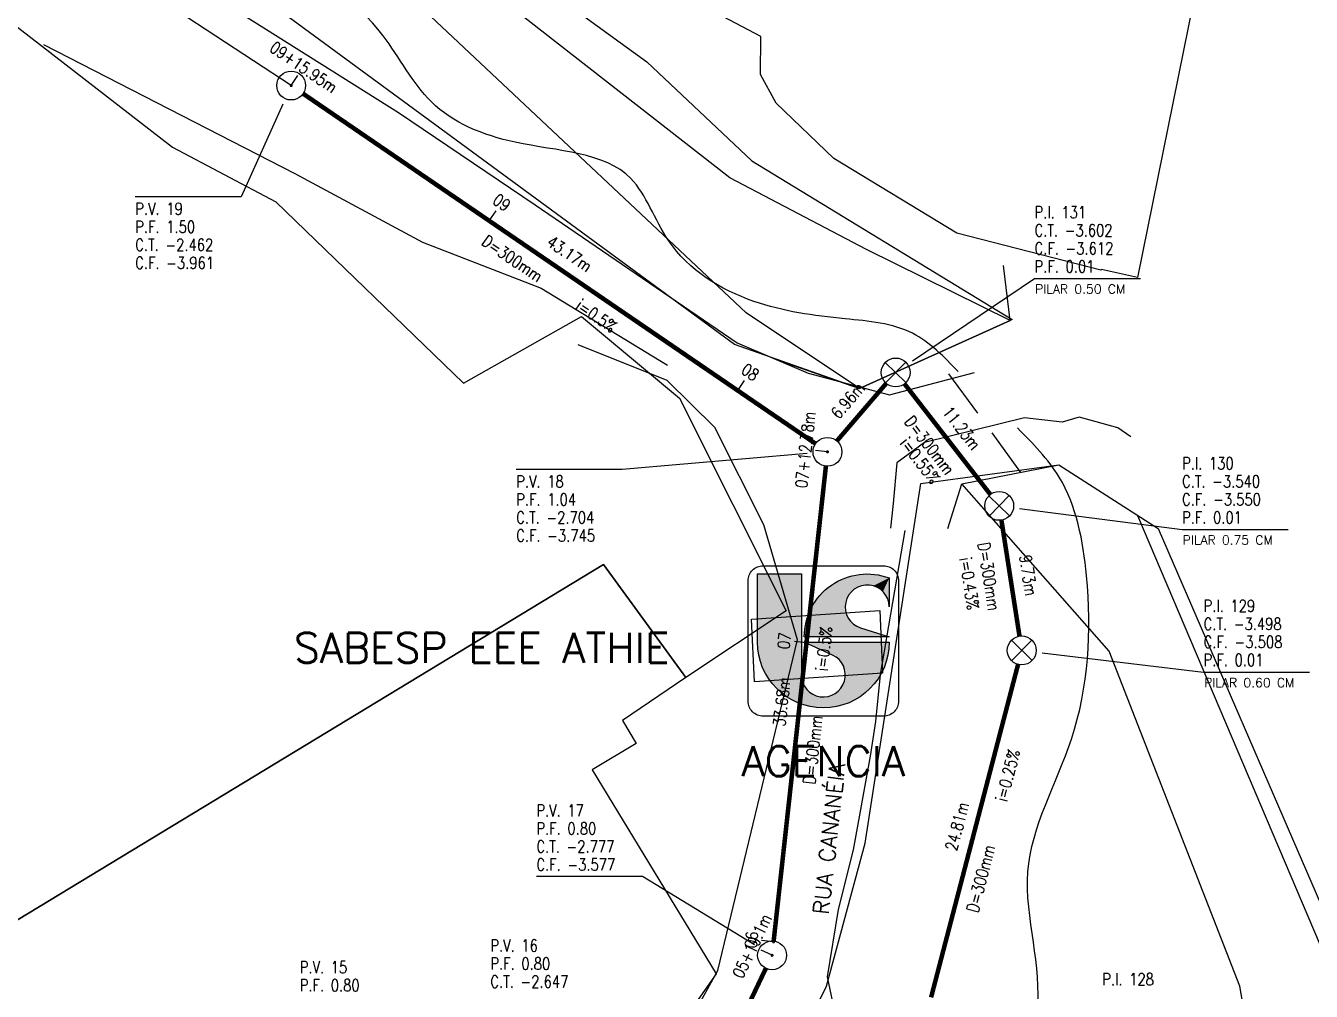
# Model space of a CAD drawing. Extents: x -6997814 to 14282083, y -16 to 289481930.
# Drawn here: x 362607.7 to 362693.2, y 7352588.1 to 7352652.4 of the extents above; entities that cross this region are included whole.
import ezdxf
from ezdxf.enums import TextEntityAlignment as Align

# ---------------------------------------------------------------- set-up
doc = ezdxf.new("R2010")
doc.units = 0
doc.header["$LTSCALE"] = 6.5
doc.linetypes.add('DASHED', pattern=[0.75, 0.5, -0.25])
doc.layers.get('0').update_dxf_attribs({"linetype": 'CONTINUOUS'})
for name, color, linetype in [('AL-ESGOTO', 30, 'CONTINUOUS'), ('ATRIBUTO', 7, 'CONTINUOUS'), ('Córrego', 170, 'CONTINUOUS'), ('EDIF-PROPRIA', 4, 'CONTINUOUS'), ('EIXO-RIO-INV', 9, 'DASHED'), ('GUIA', 7, 'CONTINUOUS'), ('MARGEM', 130, 'CONTINUOUS'), ('MURO', 251, 'CONTINUOUS'), ('PONTE', 3, 'CONTINUOUS'), ('PONTOS-Caixas - Esgoto_U', 1, 'CONTINUOUS'), ('PONTOS-CAIXAS_U', 1, 'CONTINUOUS'), ('PS_IND_COMPRIMENTO', 7, 'CONTINUOUS'), ('PS_IND_DIAMETRO', 7, 'CONTINUOUS'), ('PS_IND_FLUXO', 3, 'CONTINUOUS'), ('PS_IND_INCLINACAO', 7, 'CONTINUOUS'), ('PS_PONTOS_IDENTIFICACAO_LIN', 7, 'CONTINUOUS'), ('PS_PONTOS_IDENTIFICACAO_TXT', 7, 'CONTINUOUS'), ('QUADRA-DEF', 7, 'CONTINUOUS'), ('SIMBOLOS', 2, 'CONTINUOUS'), ('T-MARGEM', 7, 'CONTINUOUS'), ('T_Ptos', 7, 'CONTINUOUS'), ('TUBO_PVC', 1, 'CONTINUOUS'), ('TXT-EDIF', 2, 'CONTINUOUS')]:
    doc.layers.add(name, color=color, linetype=linetype)
doc.styles.add('1-1000  -  RÉGUA 100', font='romans.shx', dxfattribs={"height": 2.5})
doc.styles.add('1mm', font='romans.shx', dxfattribs={"height": 0.5})
doc.styles.add('ROMANS', font='romans.shx')
doc.styles.add('SABESP', font='ROMANS.shx', dxfattribs={"height": 2})
picture_1 = doc.add_image_def('image1.ecw', size_in_pixel=(49668, 39849))

# ---------------------------------------------------------------- blocks, each defined once
blk = doc.blocks.new('*U17', base_point=(362285.523, 7352579.72))
at = {"layer": 'GUIA'}
blk.add_circle((362285.523, 7352579.72), 0.24, dxfattribs=at)
blk = doc.blocks.new('*U18', base_point=(362285.523, 7352579.72))
at = {"layer": 'GUIA'}
blk.add_circle((362285.523, 7352579.72), 0.24, dxfattribs=at)
blk = doc.blocks.new('*U19', base_point=(362285.523, 7352579.72))
at = {"layer": 'GUIA'}
blk.add_circle((362285.523, 7352579.72), 0.24, dxfattribs=at)
blk = doc.blocks.new('*U147', base_point=(4191.731, 1118.971))
for p, q in [((4191.559, 1119.139), (4191.902, 1118.803)), ((4191.898, 1119.143), (4191.563, 1118.8))]:
    blk.add_line(p, q)
blk.add_circle((4191.731, 1118.971), 0.24)
blk = doc.blocks.new('*U148', base_point=(4191.731, 1118.971))
for p, q in [((4191.559, 1119.139), (4191.902, 1118.803)), ((4191.898, 1119.143), (4191.563, 1118.8))]:
    blk.add_line(p, q)
blk.add_circle((4191.731, 1118.971), 0.24)
blk = doc.blocks.new('*U149', base_point=(4191.731, 1118.971))
for p, q in [((4191.559, 1119.139), (4191.902, 1118.803)), ((4191.898, 1119.143), (4191.563, 1118.8))]:
    blk.add_line(p, q)
blk.add_circle((4191.731, 1118.971), 0.24)
blk = doc.blocks.new('*U365')
at = {"layer": 'T-MARGEM'}
blk.add_line((0, 0), (0, 0.2), dxfattribs=at)
at = {"layer": 'T-MARGEM', "const_width": 0.025, "flags": 128}
blk.add_lwpolyline([(-0.013, 0, 1), (0.013, 0, 1)], format="xyb", close=True, dxfattribs=at)
blk = doc.blocks.new('*U366')
at = {"layer": 'T-MARGEM'}
blk.add_line((0, 0), (0, 0.2), dxfattribs=at)
at = {"layer": 'T-MARGEM', "const_width": 0.025, "flags": 128}
blk.add_lwpolyline([(-0.013, 0, 1), (0.013, 0, 1)], format="xyb", close=True, dxfattribs=at)
blk = doc.blocks.new('*U367')
at = {"layer": 'T-MARGEM'}
blk.add_line((0, 0), (0, 0.2), dxfattribs=at)
at = {"layer": 'T-MARGEM', "const_width": 0.025, "flags": 128}
blk.add_lwpolyline([(-0.013, 0, 1), (0.013, 0, 1)], format="xyb", close=True, dxfattribs=at)
blk = doc.blocks.new('*U368')
at = {"layer": 'T-MARGEM'}
blk.add_line((0, 0), (0, 0.2), dxfattribs=at)
at = {"layer": 'T-MARGEM', "const_width": 0.025, "flags": 128}
blk.add_lwpolyline([(-0.013, 0, 1), (0.013, 0, 1)], format="xyb", close=True, dxfattribs=at)
blk = doc.blocks.new('*U369')
at = {"layer": 'T-MARGEM'}
blk.add_line((0, 0), (0, 0.2), dxfattribs=at)
at = {"layer": 'T-MARGEM', "const_width": 0.025, "flags": 128}
blk.add_lwpolyline([(-0.013, 0, 1), (0.013, 0, 1)], format="xyb", close=True, dxfattribs=at)
blk = doc.blocks.new('*U370')
at = {"layer": 'T-MARGEM'}
blk.add_line((0, 0), (0, 0.2), dxfattribs=at)
at = {"layer": 'T-MARGEM', "const_width": 0.025, "flags": 128}
blk.add_lwpolyline([(-0.013, 0, 1), (0.013, 0, 1)], format="xyb", close=True, dxfattribs=at)
blk = doc.blocks.new('*U371')
at = {"layer": 'T-MARGEM'}
blk.add_line((0, 0), (0, 0.2), dxfattribs=at)
at = {"layer": 'T-MARGEM', "const_width": 0.025, "flags": 128}
blk.add_lwpolyline([(-0.013, 0, 1), (0.013, 0, 1)], format="xyb", close=True, dxfattribs=at)
blk = doc.blocks.new('*U510')
at = {"layer": 'SIMBOLOS', "color": 150, "linetype": 'Continuous'}
for points in [[(-4.38, -0.073), (-1.46, 4.453), (-4.38, 4.453)], [(-1.46, 4.453), (-4.38, -0.073), (-1.46, -2.263)], [(1.739, 4.283), (1.112, 4.043), (4.38, 4.19)], [(2.396, 4.42), (1.739, 4.283), (3.734, 4.373)], [(3.734, 4.373), (1.739, 4.283), (4.38, 4.19)], [(3.067, 4.451), (2.396, 4.42), (3.734, 4.373)], [(0.532, 3.705), (0.013, 3.279), (2.569, 3.68)], [(2.569, 3.68), (0.013, 3.279), (2.217, 3.543)], [(2.217, 3.543), (0.013, 3.279), (1.913, 3.32)], [(1.112, 4.043), (0.532, 3.705), (2.944, 3.723)], [(2.944, 3.723), (0.532, 3.705), (2.569, 3.68)], [(4.38, 4.19), (1.112, 4.043), (2.944, 3.723)], [(4.38, 4.19), (2.944, 3.723), (3.317, 3.668)], [(4.38, 4.19), (3.317, 3.668), (3.664, 3.52)], [(4.38, 4.19), (3.664, 3.52), (3.961, 3.287)], [(4.38, 4.19), (3.961, 3.287), (4.188, 2.986)], [(4.38, 4.19), (4.188, 2.986), (4.331, 2.637)], [(4.38, 4.19), (4.331, 2.637), (4.38, 2.263)], [(-0.431, 2.775), (-0.789, 2.207), (1.522, 2.682)], [(1.522, 2.682), (-0.789, 2.207), (1.461, 2.31)], [(0.013, 3.279), (-0.431, 2.775), (1.676, 3.027)], [(1.676, 3.027), (-0.431, 2.775), (1.522, 2.682)], [(1.913, 3.32), (0.013, 3.279), (1.676, 3.027)], [(-0.789, 2.207), (-1.051, 1.589), (1.497, 1.935)], [(1.497, 1.935), (-1.051, 1.589), (1.629, 1.581)], [(1.461, 2.31), (-0.789, 2.207), (1.497, 1.935)], [(-1.212, 0.937), (-1.265, 0.268), (2.478, 0.871)], [(2.478, 0.871), (-1.265, 0.268), (4.38, 0.268)], [(-1.051, 1.589), (-1.212, 0.937), (1.629, 1.581)], [(1.629, 1.581), (-1.212, 0.937), (1.847, 1.273)], [(1.847, 1.273), (-1.212, 0.937), (2.136, 1.031)], [(2.136, 1.031), (-1.212, 0.937), (2.478, 0.871)], [(-4.38, -0.073), (-4.326, -0.758), (-1.46, -2.263)], [(-4.326, -0.758), (-4.166, -1.427), (-1.46, -2.263)], [(4.326, -0.758), (4.38, -0.073), (-1.265, -0.073)], [(-1.265, -0.073), (0.611, -0.937), (4.326, -0.758)], [(4.326, -0.758), (0.611, -0.937), (4.166, -1.427)], [(-4.166, -1.427), (-3.903, -2.062), (-1.46, -2.263)], [(0.611, -0.937), (0.94, -1.145), (4.166, -1.427)], [(0.94, -1.145), (1.202, -1.434), (4.166, -1.427)], [(4.166, -1.427), (1.202, -1.434), (3.903, -2.062)], [(1.202, -1.434), (1.378, -1.781), (3.903, -2.062)], [(-3.903, -2.062), (-3.544, -2.648), (-1.46, -2.263)], [(-1.46, -2.263), (-3.544, -2.648), (-1.408, -2.649)], [(1.431, -2.551), (1.304, -2.919), (3.544, -2.648)], [(1.378, -1.781), (1.457, -2.162), (3.903, -2.062)], [(1.457, -2.162), (1.431, -2.551), (3.544, -2.648)], [(3.903, -2.062), (1.457, -2.162), (3.544, -2.648)], [(-3.544, -2.648), (-3.097, -3.17), (-1.408, -2.649)], [(-1.408, -2.649), (-3.097, -3.17), (-1.256, -3.008)], [(-1.256, -3.008), (-3.097, -3.17), (-1.014, -3.313)], [(-3.097, -3.17), (-2.575, -3.617), (-1.014, -3.313)], [(-1.014, -3.313), (-2.575, -3.617), (-0.701, -3.544)], [(1.084, -3.241), (0.787, -3.493), (2.575, -3.617)], [(1.304, -2.919), (1.084, -3.241), (3.097, -3.17)], [(3.097, -3.17), (1.084, -3.241), (2.575, -3.617)], [(3.544, -2.648), (1.304, -2.919), (3.097, -3.17)], [(-0.701, -3.544), (-2.575, -3.617), (-0.337, -3.684)], [(-2.575, -3.617), (-1.989, -3.976), (-0.337, -3.684)], [(-0.337, -3.684), (-1.989, -3.976), (0.05, -3.722)], [(0.05, -3.722), (-1.989, -3.976), (1.989, -3.976)], [(-1.989, -3.976), (-1.354, -4.239), (1.989, -3.976)], [(1.989, -3.976), (-1.354, -4.239), (1.354, -4.239)], [(-1.354, -4.239), (-0.685, -4.399), (1.354, -4.239)], [(1.354, -4.239), (-0.685, -4.399), (0.685, -4.399)], [(0.434, -3.657), (0.05, -3.722), (1.989, -3.976)], [(0.787, -3.493), (0.434, -3.657), (2.575, -3.617)], [(2.575, -3.617), (0.434, -3.657), (1.989, -3.976)], [(-0.685, -4.399), (0, -4.453), (0.685, -4.399)]]:
    blk.add_solid(points, dxfattribs=at)
blk = doc.blocks.new('SBC056')
at = {"layer": 'SIMBOLOS', "color": 150}
for points in [[(-4, 5), (4, 5, -0.414214), (5, 4), (5, -4, -0.414214), (4, -5), (-4, -5, -0.414214), (-5, -4), (-5, 4, -0.414214)], [(-4.38, 4.453), (-1.46, 4.453), (-1.46, -2.263, 1.827962), (0.611, -0.937), (-1.265, -0.073), (4.38, -0.073, -1), (-4.38, -0.073)], [(4.38, 2.263, 1.970818), (2.478, 0.871), (4.38, 0.268), (-1.265, 0.268, -0.522877), (4.38, 4.19)]]:
    blk.add_lwpolyline(points, format="xyb", close=True, dxfattribs=at)
at = {"layer": 'SIMBOLOS', "color": 150, "linetype": 'Continuous'}
blk.add_blockref('*U510', (0, 0), dxfattribs=at)
at = {"layer": 'ATRIBUTO', "style": 'SABESP', "flags": 1}
blk.add_attdef('CODIGO', text='', height=1, dxfattribs=at).set_placement((0, 0), align=Align.MIDDLE)
at = {"layer": 'SIMBOLOS', "color": 150, "style": 'SABESP'}
blk.add_text('AGENCIA', height=2, dxfattribs=at).set_placement((0, -8), align=Align.MIDDLE_CENTER)
blk.add_attdef('NOME', text='', height=2, dxfattribs=at).set_placement((0, -12), align=Align.MIDDLE)

msp = doc.modelspace()

# ---------------------------------------------------------------- linework, layer by layer
at = {"layer": 'AL-ESGOTO'}
msp.add_lwpolyline([(362625.38988, 7352648.37357), (362612.87449, 7352656.59312)], dxfattribs=at)
at = {"layer": 'Córrego'}
for points in [[(362669.70914, 7352629.35015), (362666.6859, 7352631.89631), (362662.20199, 7352632.86385), (362656.13334, 7352634.02158), (362650.46051, 7352638.07845), (362647.95977, 7352642.19227), (362640.28277, 7352644.60264), (362634.70577, 7352647.29286), (362631.4957, 7352651.68923), (362615.54004, 7352659.73947)], [(362651.81743, 7352379.45019), (362650.65508, 7352386.18426), (362653.50142, 7352391.15178), (362652.5668, 7352397.05337), (362656.34721, 7352402.11877), (362657.42809, 7352405.41469), (362656.09362, 7352407.8266), (362654.6132, 7352409.88961), (362655.03594, 7352414.97792), (362656.63709, 7352418.09496), (362657.79296, 7352423.32058), (362657.79296, 7352431.55157), (362660.25275, 7352433.78377), (362661.91196, 7352439.82344), (362657.95694, 7352444.68053), (362656.41522, 7352452.46352), (362658.19162, 7352458.87823), (362655.51616, 7352464.06543), (362655.51616, 7352468.99895), (362657.73155, 7352474.74978), (362656.53941, 7352479.5994), (362658.1133, 7352486.49455), (362660.97155, 7352490.50989), (362660.21654, 7352494.41743), (362657.92455, 7352499.51071), (362662.83307, 7352511.27727), (362662.83307, 7352517.01732), (362660.27113, 7352523.74228), (362662.48223, 7352530.77586), (362664.50635, 7352538.45044), (362663.34687, 7352547.8016), (362665.63954, 7352555.06406), (362669.65727, 7352560.75021), (362668.9304, 7352571.22023), (362671.54597, 7352579.22396), (362674.94373, 7352586.81273), (362674.3505, 7352596.08304), (362677.23877, 7352604.91529), (362678.23757, 7352615.78632), (362676.43094, 7352622.33483), (362673.65071, 7352625.60434)]]:
    msp.add_spline(points, degree=3, dxfattribs=at)
at = {"layer": 'EDIF-PROPRIA'}
msp.add_lwpolyline([(362656.17428, 7352608.7202), (362655.98428, 7352612.8902), (362664.50429, 7352613.4602), (362664.69429, 7352609.2902), (362656.17428, 7352608.7202)], close=True, dxfattribs=at)
at = {"layer": 'EIXO-RIO-INV'}
msp.add_lwpolyline([(362673.8843, 7352622.6502), (362668.16429, 7352630.4902)], dxfattribs=at)
at = {"layer": 'GUIA'}
for points, elevation in [([(362613.25016, 7352658.73291), (362632.52043, 7352646.58874), (362641.61071, 7352640.43337), (362655.02201, 7352631.26188), (362659.75493, 7352629.24401), (362665.1433, 7352627.81361), (362670.80177, 7352629.28582)], -2.359), ([(362608.94095, 7352651.10448), (362625.62447, 7352642.52038), (362634.11469, 7352637.94932), (362641.99848, 7352634.90068), (362650.40048, 7352629.77939)], -2.26), ([(362681.18842, 7352625.00523), (362680.31662, 7352625.60335), (362678.23516, 7352626.19766), (362677.76482, 7352626.3318), (362676.62264, 7352625.98068), (362674.11496, 7352626.27124), (362667.4721, 7352624.62593), (362665.63385, 7352623.29107), (362665.39005, 7352620.59069), (362665.2107, 7352618.93821)], -2.713)]:
    msp.add_lwpolyline(points, dxfattribs=dict(at, elevation=elevation))
at = {"layer": 'MARGEM'}
for points in [[(362663.15429, 7352628.2302), (362655.63428, 7352633.2702), (362634.29425, 7352653.3202), (362616.17422, 7352667.3402), (362609.21421, 7352672.3503), (362604.3142, 7352684.4403), (362603.0442, 7352708.8703), (362605.5542, 7352740.7803), (362613.2242, 7352765.7204)], [(362673.1743, 7352632.7402), (362663.61428, 7352637.4602), (362654.54427, 7352642.2302), (362617.25422, 7352671.3703), (362612.04422, 7352675.6803), (362609.21421, 7352683.7503), (362607.7942, 7352708.0503), (362611.5542, 7352739.7403), (362619.84421, 7352764.7704)], [(362689.72433, 7352581.0602), (362688.42432, 7352588.4802), (362679.75431, 7352610.7602), (362669.96429, 7352621.8902)], [(362696.86433, 7352583.9402), (362681.65431, 7352619.7702)]]:
    msp.add_lwpolyline(points, dxfattribs=at)
at = {"layer": 'MURO'}
for points, elevation in [([(362606.40676, 7352574.25045), (362610.45615, 7352577.6612), (362614.46042, 7352580.94457), (362620.96182, 7352586.81823), (362629.10178, 7352575.50627), (362636.27193, 7352577.52212), (362641.63574, 7352577.93973), (362646.00858, 7352579.53303), (362648.23012, 7352581.07272), (362650.34671, 7352583.41495), (362653.75025, 7352589.53715), (362659.03819, 7352611.51044), (362656.79821, 7352619.16878), (362653.54589, 7352625.64442), (362650.3663, 7352628.76621), (362644.45086, 7352631.12119)], -1.251), ([(362657.35829, 7352544.06524), (362650.93717, 7352545.16911), (362651.06958, 7352549.57605), (362651.40697, 7352555.4605), (362651.45627, 7352556.48228), (362651.35696, 7352558.99102), (362650.90856, 7352565.39063), (362652.96633, 7352566.11589), (362652.59807, 7352576.32388), (362654.10175, 7352580.02092), (362662.6835, 7352581.22165), (362661.02402, 7352589.09636), (362661.7515, 7352593.58201), (362662.74997, 7352597.55637), (362663.88072, 7352603.76995), (362664.23946, 7352606.0734), (362664.55369, 7352609.20203), (362666.18777, 7352618.78121)], -2.4953)]:
    msp.add_lwpolyline(points, dxfattribs=dict(at, elevation=elevation))
at = {"layer": 'PONTE'}
for points in [[(362658.25428, 7352629.9402), (362663.15429, 7352628.2302), (362673.1743, 7352632.7402), (362672.7343, 7352636.4002)], [(362669.02429, 7352618.9102), (362669.96429, 7352621.8902), (362676.4043, 7352623.1502), (362682.99431, 7352618.9102)]]:
    msp.add_lwpolyline(points, dxfattribs=at)
at = {"layer": 'PS_IND_FLUXO'}
for points in [[(362644.03504, 7352635.62994, 0, 0, 0), (362643.7048, 7352635.85565, 0.8, 0, 0), (362642.38386, 7352636.75848, 0, 0, 0)], [(362663.94522, 7352627.41402, 0, 0, 0), (362663.68477, 7352627.11044, 0.8, 0, 0), (362662.64296, 7352625.89609, 0, 0, 0)], [(362669.61306, 7352624.06854, 0, 0, 0), (362669.36791, 7352624.38462, 0.8, 0, 0), (362668.38731, 7352625.64891, 0, 0, 0)], [(362673.34259, 7352614.62875, 0, 0, 0), (362673.2811, 7352615.02399, 0.8, 0, 0), (362673.03512, 7352616.60497, 0, 0, 0)], [(362659.07917, 7352606.2812, 0, 0, 0), (362659.12289, 7352606.6788, 0.8, 0, 0), (362659.29776, 7352608.26922, 0, 0, 0)], [(362670.55148, 7352597.84323, 0, 0, 0), (362670.6525, 7352598.23027, 0.8, 0, 0), (362671.0566, 7352599.77839, 0, 0, 0)]]:
    msp.add_lwpolyline(points, format="xyseb", dxfattribs=at)
at = {"layer": 'PS_PONTOS_IDENTIFICACAO_LIN', "linetype": 'Continuous'}
for points in [[(362624.83289, 7352647.13341), (362622.06945, 7352640.98044), (362615.02945, 7352640.98044)], [(362666.68494, 7352630.05733), (362674.79011, 7352635.54393), (362681.83011, 7352635.54393)], [(362659.67406, 7352623.89883), (362647.38669, 7352622.84675), (362640.34669, 7352622.84675)], [(362673.78907, 7352620.24791), (362684.59375, 7352618.85081), (362691.63375, 7352618.85081)], [(362675.28614, 7352610.65095), (362686.02382, 7352609.37344), (362693.06382, 7352609.37344)], [(362656.18598, 7352591.24101), (362648.7281, 7352595.76895), (362641.6881, 7352595.76895)]]:
    msp.add_lwpolyline(points, dxfattribs=at)
at = {"layer": 'QUADRA-DEF'}
for points in [[(362571.82415, 7352771.5704), (362595.33418, 7352768.1404), (362598.30418, 7352765.0604), (362591.30418, 7352728.4903), (362590.34418, 7352718.3703), (362589.43418, 7352702.2403), (362590.45419, 7352681.2603), (362591.82419, 7352673.8503), (362593.40419, 7352668.7502), (362596.0242, 7352665.1902), (362605.90421, 7352653.2502), (362617.51423, 7352644.2802), (362624.37424, 7352640.6302), (362636.84425, 7352628.5902), (362644.67426, 7352633.0202), (362651.20427, 7352627.5802), (362658.27428, 7352613.4402), (362651.61428, 7352609.0202), (362646.13427, 7352616.5202), (362564.26418, 7352566.8501), (362536.69414, 7352608.4402), (362571.82415, 7352771.5704)], [(362531.03414, 7352560.5601), (362559.21417, 7352574.4701), (362564.26418, 7352566.8501), (362646.13427, 7352616.5202), (362651.61428, 7352609.0202), (362647.40427, 7352606.1602), (362648.32427, 7352604.6202), (362645.39427, 7352602.8702), (362653.63428, 7352589.3002), (362649.49428, 7352583.3902), (362648.37428, 7352581.9902), (362647.06428, 7352580.9502), (362645.50427, 7352580.1601), (362642.25427, 7352579.0001), (362629.00425, 7352575.4801), (362598.55422, 7352571.7401), (362594.54421, 7352570.6301), (362572.15419, 7352564.0901), (362559.94417, 7352559.7501), (362551.51417, 7352557.8201), (362545.19416, 7352557.0201), (362534.04414, 7352555.4301), (362531.03414, 7352560.5601)]]:
    msp.add_lwpolyline(points, close=True, dxfattribs=at)
for points in [[(362636.45425, 7352659.0902), (362649.02426, 7352649.9602), (362656.00427, 7352643.3602), (362673.3043, 7352632.8102), (362673.3043, 7352632.8102), (362673.1743, 7352632.7402), (362663.15429, 7352628.2302), (362654.85427, 7352631.1502), (362608.45421, 7352665.2602)], [(362685.69431, 7352655.6502), (362681.62431, 7352635.6002), (362679.2443, 7352636.1302), (362679.1843, 7352636.1002), (362679.1843, 7352636.1002), (362669.61429, 7352638.5502), (362661.45428, 7352643.5302), (362657.61428, 7352647.2002), (362656.57427, 7352649.1002), (362656.60427, 7352651.6302), (362650.33427, 7352654.9702)], [(362639.96431, 7352325.8298), (362652.88429, 7352512.0401), (362663.9943, 7352580.5102), (362657.03429, 7352580.5502), (362660.97429, 7352588.4802), (362663.53429, 7352598.0002), (362667.22429, 7352621.9202), (362676.4043, 7352623.1502), (362682.99431, 7352618.9102), (362779.77447, 7352395.2)]]:
    msp.add_lwpolyline(points, dxfattribs=at)
at = {"layer": 'TUBO_PVC', "const_width": 0.3}
for points in [[(362660.2368, 7352624.55632), (362626.1821, 7352647.8321)], [(362664.93434, 7352628.56695), (362661.65385, 7352624.74315)], [(362671.8534, 7352621.18005), (362666.14697, 7352628.5374)], [(362657.45275, 7352591.48912), (362660.92418, 7352623.06129)], [(362673.78901, 7352611.75947), (362672.58869, 7352619.47425)], [(362667.91397, 7352587.73874), (362673.69411, 7352609.88289)], [(362652.71729, 7352580.81342), (362656.93523, 7352589.66913)]]:
    msp.add_lwpolyline(points, dxfattribs=at)

# ---------------------------------------------------------------- block references
at = {"layer": 'PONTOS-Caixas - Esgoto_U', "xscale": 4, "yscale": 4, "zscale": 4}
for name, p in [('*U149', (362665.55916, 7352629.29526)), ('*U148', (362672.44121, 7352620.42219)), ('*U147', (362673.9365, 7352610.81152))]:
    msp.add_blockref(name, p, dxfattribs=at)
at = {"layer": 'PONTOS-CAIXAS_U', "xscale": 4, "yscale": 4, "zscale": 4}
for name, p in [('*U19', (362625.38988, 7352648.37357)), ('*U18', (362661.02902, 7352624.01485)), ('*U17', (362657.34791, 7352590.53556))]:
    msp.add_blockref(name, p, dxfattribs=at)
at = {"layer": 'PONTOS-CAIXAS_U', "lineweight": -2, "xscale": 4, "yscale": 4, "zscale": 4}
for name, p, rotation in [('*U371', (362625.38988, 7352648.37357), 325.6480886215706), ('*U370', (362638.55657, 7352639.37437), 325.6480886215706), ('*U369', (362655.06832, 7352628.08889), 325.6480886215706), ('*U368', (362661.02902, 7352624.01485), 83.72541886963411), ('*U367', (362659.63225, 7352611.31136), 83.72541886963411), ('*U365', (362657.34791, 7352590.53556), 64.53173623859476), ('*U366', (362657.44638, 7352591.43117), 83.72541886963411)]:
    msp.add_blockref(name, p, dxfattribs=dict(at, rotation=rotation))
at = {"layer": 'SIMBOLOS'}
msp.add_blockref('SBC056', (362660.75429, 7352611.4402), dxfattribs=at)

# ---------------------------------------------------------------- texts
at = {"color": 0, "linetype": 'Continuous', "lineweight": 30, "ltscale": 0.8, "style": '1-1000  -  RÉGUA 100'}
msp.add_text('RUA CANANÉIA', height=1.0576512, rotation=83.7090639, dxfattribs=at).set_placement((362661.10571, 7352593.20308, 1394.19939))
at = {"char_height": 0.6028899, "attachment_point": 1, "style": '1mm'}
for s, insert in [('PILAR 0.50 CM', (362674.82514, 7352635.14277)), ('PILAR 0.75 CM', (362684.62878, 7352618.44965)), ('PILAR 0.60 CM', (362686.05885, 7352608.97228))]:
    msp.add_mtext_dynamic_manual_height_columns(s, width=7.1219966, gutter_width=3.01445, heights=[0], dxfattribs=dict(at, insert=insert))
at = {"layer": 'PS_IND_COMPRIMENTO', "style": 'ROMANS', "width": 0.8}
for s, rotation, p in [('43.17m', 325.6480886, (362643.88658, 7352637.18492)), ('6.96m', 49.373237, (362662.38333, 7352627.43641)), ('11.23m', 307.7975376, (362669.9484, 7352625.59417)), ('9.73m', 278.8435698, (362674.37459, 7352615.80134)), ('33.68m', 83.7254189, (362657.99565, 7352607.40636)), ('24.81m', 75.3708846, (362669.64294, 7352599.11389))]:
    msp.add_text(s, height=0.8, rotation=rotation, dxfattribs=at).set_placement(p, align=Align.MIDDLE_CENTER)
at = {"layer": 'PS_IND_DIAMETRO', "style": 'ROMANS', "width": 0.8}
for rotation, p in [(325.6480886, (362640.08858, 7352636.87376)), (307.7975376, (362667.81084, 7352624.44675)), (278.8435698, (362671.75515, 7352615.71857)), (83.7254189, (362660.05777, 7352604.20179)), (75.3708846, (362671.21755, 7352595.6437))]:
    msp.add_text('D=300mm', height=0.8, rotation=rotation, dxfattribs=at).set_placement(p, align=Align.MIDDLE_CENTER)
at = {"layer": 'PS_IND_INCLINACAO', "style": 'ROMANS', "width": 0.8}
for s, rotation, p in [('i=0.5%', 325.6480886, (362645.66955, 7352633.05926)), ('i=0.55%', 307.7975376, (362667.17498, 7352623.43134)), ('i=0.43%', 278.8435698, (362670.45817, 7352615.25816)), ('i=0.5%', 83.7254189, (362660.79659, 7352610.92129)), ('i=0.25%', 75.3708846, (362673.00569, 7352602.49417))]:
    msp.add_text(s, height=0.8, rotation=rotation, dxfattribs=at).set_placement(p, align=Align.MIDDLE_CENTER)
at = {"layer": 'PS_PONTOS_IDENTIFICACAO_TXT', "lineweight": -2, "style": 'ROMANS', "width": 0.8}
for s, rotation, p in [('09+15.95m', 325.6480886, (362625.99139, 7352649.2652)), ('09', 325.6480886, (362639.15808, 7352640.26601)), ('08', 325.6480886, (362655.66983, 7352628.98052)), ('07+12.78m', 83.7254189, (362659.95549, 7352624.11066)), ('07', 83.7254189, (362658.55872, 7352611.40718)), ('05+19.1m', 64.5317362, (362656.37286, 7352590.98688)), ('06', 83.7254189, (362656.37285, 7352591.52698))]:
    msp.add_text(s, height=0.8, rotation=rotation, dxfattribs=at).set_placement(p, align=Align.CENTER)
at = {"layer": 'PS_PONTOS_IDENTIFICACAO_TXT', "style": 'ROMANS', "width": 0.8}
for s, p in [('P.V. 19', (362615.02945, 7352639.78044)), ('P.I. 131', (362674.79011, 7352639.54393)), ('P.F. 1.50', (362615.02945, 7352638.58044)), ('C.T. -3.602', (362674.79011, 7352638.34393)), ('C.T. -2.462', (362615.02945, 7352637.38044)), ('C.F. -3.612', (362674.79011, 7352637.14393)), ('C.F. -3.961', (362615.02945, 7352636.18044)), ('P.F. 0.01', (362674.79011, 7352635.94393)), ('P.I. 130', (362684.59375, 7352622.85081)), ('P.V. 18', (362640.34669, 7352621.64675)), ('C.T. -3.540', (362684.59375, 7352621.65081)), ('P.F. 1.04', (362640.34669, 7352620.44675)), ('C.F. -3.550', (362684.59375, 7352620.45081)), ('C.T. -2.704', (362640.34669, 7352619.24675)), ('P.F. 0.01', (362684.59375, 7352619.25081)), ('C.F. -3.745', (362640.34669, 7352618.04675)), ('P.I. 129', (362686.02382, 7352613.37344)), ('C.T. -3.498', (362686.02382, 7352612.17344)), ('C.F. -3.508', (362686.02382, 7352610.97344)), ('P.F. 0.01', (362686.02382, 7352609.77344)), ('P.V. 17', (362641.6881, 7352599.76895)), ('P.F. 0.80', (362641.6881, 7352598.56895)), ('C.T. -2.777', (362641.6881, 7352597.36895)), ('C.F. -3.577', (362641.6881, 7352596.16895)), ('P.V. 16', (362638.6288, 7352590.78441)), ('P.V. 15', (362625.96298, 7352589.34353)), ('P.F. 0.80', (362638.6288, 7352589.58441)), ('C.T. -2.647', (362638.6288, 7352588.38441)), ('P.I. 128', (362679.29291, 7352588.54212)), ('P.F. 0.80', (362625.96298, 7352588.14353))]:
    msp.add_text(s, height=0.8, dxfattribs=at).set_placement(p)
at = {"layer": 'TXT-EDIF', "style": 'SABESP'}
msp.add_text('SABESP EEE ATHIE', height=2, dxfattribs=at).set_placement((362638.05334, 7352610.9902), align=Align.MIDDLE_CENTER)

# ---------------------------------------------------------------- pictures from other files: only their frames are drawn
at = {"layer": 'T_Ptos'}
image = msp.add_image(picture_1, insert=(362075.72988, 7352287.82708), size_in_units=(689.73754, 553.38147), dxfattribs=dict(at, fade=70))
image.dxf.flags = 15

doc.saveas('drawing.dxf')
